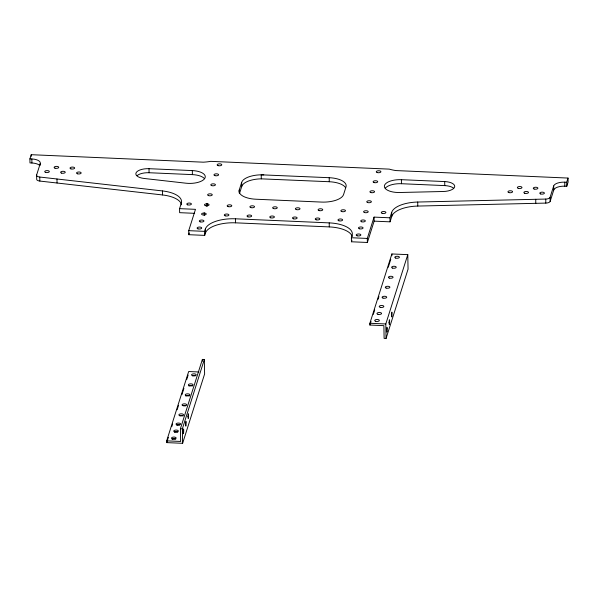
<?xml version="1.0" encoding="UTF-8"?>
<svg xmlns="http://www.w3.org/2000/svg" width="598" height="598" viewBox="0 0 598 598"><rect width="100%" height="100%" fill="white"/><g stroke="black" fill="none" stroke-linecap="round" stroke-linejoin="round"><path stroke-width="0.9" d="M39.677 165.459A9.815 4.208 -1.1 0 0 31.918 163L29.975 162.91L29.9 158.881L31.231 154.695L203.268 162.178A26.775 11.474 -1.1 0 0 210.698 161.348L389.276 169.122A26.775 11.474 -1.1 0 0 395.988 170.572L568.025 178.062L568.1 182.091L566.769 186.277L564.826 186.195A9.815 4.208 -1.1 0 0 553.77 189.962L550.153 201.376A4.463 1.914 -1.1 0 1 545.817 203.096L417.785 206.063A26.775 11.474 -1.1 0 0 391.772 216.379L390.046 221.836L374.131 221.14L367.366 242.467L351.452 241.779L351.377 237.742L352.102 235.463A26.775 11.474 -1.1 0 0 329.206 222.882L235.492 218.801A26.775 11.474 -1.1 0 0 205.346 229.071L204.621 231.359L204.695 235.388L188.789 234.693L188.714 230.664L195.479 209.337L179.564 208.642L179.639 212.671L194.664 213.329M181.478 204.516A26.775 11.474 -1.1 0 0 162.521 194.955L39.834 181.067A4.463 1.914 -1.1 0 1 36.695 179.026L36.62 174.997L40.238 163.575A9.815 4.208 -1.1 0 0 31.844 158.963L29.9 158.881M179.564 208.642L181.291 203.193A26.775 11.474 -1.1 0 0 162.447 190.926L39.76 177.038A4.463 1.914 -1.1 0 1 36.62 174.997M188.789 234.693L189.349 232.921M204.695 235.388L205.42 233.1L205.346 229.071M239.312 193.229L239.252 190.007L241.667 182.39A19.629 8.417 -1.1 0 1 261.214 174.818L263.778 174.855M239.596 193.191L241.742 186.419L241.667 182.39M166.67 440.846L180.641 441.451L180.402 428.714L202.393 359.398L204.337 359.48L204.606 373.989L182.614 443.305L166.707 442.617L166.67 440.846L188.662 371.522L198.902 371.971M166.707 442.617L168.397 437.28M171.783 426.621L172.628 423.952M177.135 409.735L178.548 405.287M181.927 394.628L183.9 388.401M186.718 379.521L188.131 375.073M182.614 443.305L182.353 428.796L204.337 359.48M351.452 241.779L351.938 240.254M367.366 242.467L367.292 238.438L374.056 217.111L389.971 217.799L391.697 212.35A26.775 11.474 -1.1 0 1 417.71 202.034L545.742 199.067A4.463 1.914 -1.1 0 0 550.078 197.347L553.696 185.933A9.815 4.208 -1.1 0 1 564.751 182.166L566.695 182.248L568.025 178.062M369.885 323.271L391.877 253.956L407.784 254.643L408.053 269.16L386.061 338.475L384.118 338.393L383.886 325.656L369.915 325.043L369.885 323.271L385.8 323.966L407.784 254.643M369.915 325.043L371.044 321.492M373.302 314.384L374.707 309.936M378.093 299.277L378.938 296.608M388.244 267.284L390.778 259.285M206.482 203.828L207.633 203.873M206.422 205.794L207.028 205.787M148.999 168.696L192.317 170.587A14.995 6.429 -1.1 0 1 204.935 178.122A14.995 6.429 -1.1 0 1 185.993 183.205L144.111 178.466A11.601 4.971 -1.1 0 1 136.097 172.77A11.601 4.971 -1.1 0 1 148.999 168.696L149.074 172.732A11.601 4.971 -1.1 0 0 137.121 175.618M401.385 179.684L444.695 181.568A11.601 4.971 -1.1 0 1 454.704 186.636A11.601 4.971 -1.1 0 1 443.342 191.495L399.636 192.504A14.995 6.429 -1.1 0 1 384.387 185.933A14.995 6.429 -1.1 0 1 401.385 179.684L401.46 183.713A14.995 6.429 -1.1 0 0 385.262 188.228M239.252 190.007A19.629 8.417 -1.1 0 0 256.041 199.231L321.462 202.079A19.629 8.417 -1.1 0 0 343.573 194.544L345.988 186.927A19.629 8.417 -1.1 0 0 329.199 177.703L261.214 174.818L261.289 178.847A19.629 8.417 -1.1 0 0 241.742 186.419M149.074 172.732L192.392 174.616A14.995 6.429 -1.1 0 1 204.509 178.682M401.46 183.713L444.77 185.604A11.601 4.971 -1.1 0 1 453.695 188.28M261.289 178.847L329.274 181.732A19.629 8.417 -1.1 0 1 345.599 187.69M205.42 233.1A26.775 11.474 -1.1 0 1 235.567 222.83L329.281 226.911A26.775 11.474 -1.1 0 1 352.207 236.494M188.714 230.664L204.621 231.359M351.377 237.742L367.292 238.438M180.402 428.714L182.353 428.796M205.876 205.742L206.46 205.802M566.695 182.248L566.769 186.277M564.751 182.166L564.826 186.195M553.696 185.933L553.77 189.962M550.078 197.347L550.153 201.376M545.742 199.067L545.817 203.096M535.726 199.298L535.801 203.327M444.695 181.568L444.77 185.604M417.71 202.034L417.785 206.063M391.697 212.35L391.772 216.379M391.877 253.956L391.907 255.727M389.971 217.799L390.046 221.836M385.8 323.966L386.061 338.475M374.056 217.111L374.131 221.14M329.199 177.703L329.274 181.732M329.206 222.882L329.281 226.911M235.492 218.801L235.567 222.83M207.065 203.821L207.11 206.235M204.195 213.038L204.239 215.452M202.393 359.398L202.43 361.214M192.317 170.587L192.392 174.616M181.291 203.193L181.321 204.8M162.447 190.926L162.521 194.955M56.974 178.989L57.049 183.018M40.238 163.575L40.268 165.19M39.76 177.038L39.834 181.067M31.844 158.963L31.918 163M31.231 154.695L31.26 156.302M176.784 425.118A2.317 0.994 -1.1 0 1 179.594 424.961M179.826 415.834A2.317 0.994 -1.1 0 1 183.078 415.976M174.504 432.122A2.317 0.994 -1.1 0 1 177.785 432.13M172.022 439.261A2.317 0.994 -1.1 0 1 175.7 439.209M185.739 396.026A2.317 0.994 -1.1 0 1 189.424 395.981M188.908 386.031A2.317 0.994 -1.1 0 1 192.593 385.979M192.511 375.843A2.317 0.994 -1.1 0 1 195.337 375.806M183.526 405.698A2.317 0.994 -1.1 0 1 185.821 405.803M183.108 431.808C183.713 439.231 184.035 422.539 183.108 431.808M185.522 424.191C186.128 431.614 186.456 414.922 185.522 424.191M187.944 416.574C188.542 423.997 188.871 407.305 187.944 416.574M386.614 330.201C387.22 337.623 387.541 320.932 386.614 330.201M389.029 322.584C389.634 330.006 389.956 313.315 389.029 322.584M391.443 314.967C392.049 322.389 392.378 305.698 391.443 314.967M204.217 213.038L203.612 213.045A2.317 0.994 -1.1 0 0 201.601 213.927A2.317 0.994 -1.1 0 0 203.006 214.959L203.589 215.018A2.317 0.994 -1.1 0 0 206.198 214.129A2.317 0.994 -1.1 0 0 204.217 213.038M177.09 424.909A2.317 0.994 -1.1 0 0 180.641 424.057A2.317 0.994 -1.1 0 0 177.247 423.19A2.317 0.994 -1.1 0 0 177.09 424.909M179.774 415.64A2.317 0.994 -1.1 0 0 183.496 414.93A2.317 0.994 -1.1 0 0 180.319 413.921A2.317 0.994 -1.1 0 0 179.774 415.64M182.951 405.638A2.317 0.994 -1.1 0 0 186.666 404.936A2.317 0.994 -1.1 0 0 183.489 403.927A2.317 0.994 -1.1 0 0 182.951 405.638M174.818 431.92A2.317 0.994 -1.1 0 0 178.368 431.061A2.317 0.994 -1.1 0 0 174.967 430.194A2.317 0.994 -1.1 0 0 174.818 431.92M172.411 438.872A2.317 0.994 -1.1 0 0 176.126 438.162A2.317 0.994 -1.1 0 0 172.942 437.16A2.317 0.994 -1.1 0 0 172.411 438.872M186.12 395.644A2.317 0.994 -1.1 0 0 189.843 394.934A2.317 0.994 -1.1 0 0 186.666 393.925A2.317 0.994 -1.1 0 0 186.12 395.644M189.289 385.643A2.317 0.994 -1.1 0 0 193.012 384.94A2.317 0.994 -1.1 0 0 189.835 383.931A2.317 0.994 -1.1 0 0 189.289 385.643M192.459 375.649A2.317 0.994 -1.1 0 0 196.181 374.939A2.317 0.994 -1.1 0 0 193.005 373.929A2.317 0.994 -1.1 0 0 192.459 375.649M386.159 288.072A2.317 0.994 -1.1 0 0 389.881 287.361A2.317 0.994 -1.1 0 0 386.704 286.36A2.317 0.994 -1.1 0 0 386.159 288.072M389.328 278.077A2.317 0.994 -1.1 0 0 393.05 277.367A2.317 0.994 -1.1 0 0 389.874 276.358A2.317 0.994 -1.1 0 0 389.328 278.077M380.298 307.342A2.317 0.994 -1.1 0 0 383.856 306.482A2.317 0.994 -1.1 0 0 380.455 305.615A2.317 0.994 -1.1 0 0 380.298 307.342M382.989 298.073A2.317 0.994 -1.1 0 0 386.704 297.363A2.317 0.994 -1.1 0 0 383.535 296.354A2.317 0.994 -1.1 0 0 382.989 298.073M378.026 314.346A2.317 0.994 -1.1 0 0 381.584 313.494A2.317 0.994 -1.1 0 0 378.183 312.627A2.317 0.994 -1.1 0 0 378.026 314.346M375.626 321.305A2.317 0.994 -1.1 0 0 379.341 320.595A2.317 0.994 -1.1 0 0 376.157 319.586A2.317 0.994 -1.1 0 0 375.626 321.305M395.674 258.074A2.317 0.994 -1.1 0 0 399.397 257.372A2.317 0.994 -1.1 0 0 396.22 256.363A2.317 0.994 -1.1 0 0 395.674 258.074M392.505 268.076A2.317 0.994 -1.1 0 0 396.22 267.366A2.317 0.994 -1.1 0 0 393.043 266.364A2.317 0.994 -1.1 0 0 392.505 268.076M534.156 189.035A2.317 0.994 -1.1 0 0 537.879 188.333A2.317 0.994 -1.1 0 0 534.702 187.323A2.317 0.994 -1.1 0 0 534.156 189.035M77.426 173.786A2.317 0.994 -1.1 0 0 81.141 173.084A2.317 0.994 -1.1 0 0 77.964 172.075A2.317 0.994 -1.1 0 0 77.426 173.786M61.512 173.099A2.317 0.994 -1.1 0 0 65.227 172.388A2.317 0.994 -1.1 0 0 62.057 171.379A2.317 0.994 -1.1 0 0 61.512 173.099M45.598 172.403A2.317 0.994 -1.1 0 0 49.32 171.693A2.317 0.994 -1.1 0 0 46.143 170.692A2.317 0.994 -1.1 0 0 45.598 172.403M70.915 168.875A2.317 0.994 -1.1 0 0 74.638 168.165A2.317 0.994 -1.1 0 0 71.461 167.156A2.317 0.994 -1.1 0 0 70.915 168.875M55.001 168.18A2.317 0.994 -1.1 0 0 58.724 167.47A2.317 0.994 -1.1 0 0 55.547 166.468A2.317 0.994 -1.1 0 0 55.001 168.18M296.264 209.577A2.317 0.994 -1.1 0 0 299.987 208.866A2.317 0.994 -1.1 0 0 296.81 207.857A2.317 0.994 -1.1 0 0 296.264 209.577M319.003 210.563A2.317 0.994 -1.1 0 0 322.726 209.853A2.317 0.994 -1.1 0 0 319.549 208.844A2.317 0.994 -1.1 0 0 319.003 210.563M273.533 208.582A2.317 0.994 -1.1 0 0 277.248 207.872A2.317 0.994 -1.1 0 0 274.071 206.871A2.317 0.994 -1.1 0 0 273.533 208.582M228.055 206.602A2.317 0.994 -1.1 0 0 231.77 205.899A2.317 0.994 -1.1 0 0 228.6 204.89A2.317 0.994 -1.1 0 0 228.055 206.602M250.794 207.596A2.317 0.994 -1.1 0 0 254.509 206.886A2.317 0.994 -1.1 0 0 251.332 205.876A2.317 0.994 -1.1 0 0 250.794 207.596M205.353 205.615A2.317 0.994 -1.1 0 0 209.068 204.905A2.317 0.994 -1.1 0 0 205.899 203.903A2.317 0.994 -1.1 0 0 205.353 205.615M361.611 221.761A2.317 0.994 -1.1 0 0 365.326 221.051A2.317 0.994 -1.1 0 0 362.156 220.049A2.317 0.994 -1.1 0 0 361.611 221.761M341.742 211.55A2.317 0.994 -1.1 0 0 345.465 210.847A2.317 0.994 -1.1 0 0 342.288 209.838A2.317 0.994 -1.1 0 0 341.742 211.55M367.65 202.543A2.317 0.994 -1.1 0 0 371.373 201.84A2.317 0.994 -1.1 0 0 368.196 200.831A2.317 0.994 -1.1 0 0 367.65 202.543M370.82 192.549A2.317 0.994 -1.1 0 0 374.542 191.838A2.317 0.994 -1.1 0 0 371.365 190.829A2.317 0.994 -1.1 0 0 370.82 192.549M218.038 165.624A2.317 0.994 -1.1 0 0 221.753 164.913A2.317 0.994 -1.1 0 0 218.584 163.912A2.317 0.994 -1.1 0 0 218.038 165.624M214.869 175.625A2.317 0.994 -1.1 0 0 218.584 174.915A2.317 0.994 -1.1 0 0 215.407 173.906A2.317 0.994 -1.1 0 0 214.869 175.625M208.523 195.621A2.317 0.994 -1.1 0 0 212.245 194.911A2.317 0.994 -1.1 0 0 209.068 193.901A2.317 0.994 -1.1 0 0 208.523 195.621M200.203 221.843A2.317 0.994 -1.1 0 0 203.925 221.133A2.317 0.994 -1.1 0 0 200.749 220.124A2.317 0.994 -1.1 0 0 200.203 221.843M197.983 228.847A2.317 0.994 -1.1 0 0 201.698 228.144A2.317 0.994 -1.1 0 0 198.529 227.135A2.317 0.994 -1.1 0 0 197.983 228.847M377.166 172.553A2.317 0.994 -1.1 0 0 380.889 171.843A2.317 0.994 -1.1 0 0 377.712 170.834A2.317 0.994 -1.1 0 0 377.166 172.553M373.997 182.547A2.317 0.994 -1.1 0 0 377.712 181.844A2.317 0.994 -1.1 0 0 374.542 180.835A2.317 0.994 -1.1 0 0 373.997 182.547M338.872 220.774A2.317 0.994 -1.1 0 0 342.594 220.064A2.317 0.994 -1.1 0 0 339.417 219.055A2.317 0.994 -1.1 0 0 338.872 220.774M247.923 216.812A2.317 0.994 -1.1 0 0 251.638 216.102A2.317 0.994 -1.1 0 0 248.462 215.101A2.317 0.994 -1.1 0 0 247.923 216.812M270.655 217.799A2.317 0.994 -1.1 0 0 274.377 217.096A2.317 0.994 -1.1 0 0 271.2 216.087A2.317 0.994 -1.1 0 0 270.655 217.799M225.184 215.826A2.317 0.994 -1.1 0 0 228.899 215.116A2.317 0.994 -1.1 0 0 225.723 214.106A2.317 0.994 -1.1 0 0 225.184 215.826M316.133 219.78A2.317 0.994 -1.1 0 0 319.855 219.077A2.317 0.994 -1.1 0 0 316.678 218.068A2.317 0.994 -1.1 0 0 316.133 219.78M293.394 218.793A2.317 0.994 -1.1 0 0 297.116 218.083A2.317 0.994 -1.1 0 0 293.939 217.074A2.317 0.994 -1.1 0 0 293.394 218.793M518.249 188.348A2.317 0.994 -1.1 0 0 521.964 187.637A2.317 0.994 -1.1 0 0 518.787 186.628A2.317 0.994 -1.1 0 0 518.249 188.348M357.111 235.776A2.317 0.994 -1.1 0 0 360.833 235.066A2.317 0.994 -1.1 0 0 357.656 234.057A2.317 0.994 -1.1 0 0 357.111 235.776M540.667 193.954A2.317 0.994 -1.1 0 0 544.389 193.244A2.317 0.994 -1.1 0 0 541.212 192.242A2.317 0.994 -1.1 0 0 540.667 193.954M524.752 193.259A2.317 0.994 -1.1 0 0 528.475 192.556A2.317 0.994 -1.1 0 0 525.298 191.547A2.317 0.994 -1.1 0 0 524.752 193.259M508.838 192.571A2.317 0.994 -1.1 0 0 512.561 191.861A2.317 0.994 -1.1 0 0 509.384 190.852A2.317 0.994 -1.1 0 0 508.838 192.571M187.667 204.845A2.317 0.994 -1.1 0 0 191.39 204.135A2.317 0.994 -1.1 0 0 188.213 203.133A2.317 0.994 -1.1 0 0 187.667 204.845M382.159 213.314A2.317 0.994 -1.1 0 0 385.882 212.604A2.317 0.994 -1.1 0 0 382.705 211.595A2.317 0.994 -1.1 0 0 382.159 213.314M211.692 185.619A2.317 0.994 -1.1 0 0 215.415 184.909A2.317 0.994 -1.1 0 0 212.238 183.907A2.317 0.994 -1.1 0 0 211.692 185.619M359.331 228.765A2.317 0.994 -1.1 0 0 363.053 228.062A2.317 0.994 -1.1 0 0 359.876 227.053A2.317 0.994 -1.1 0 0 359.331 228.765M364.481 212.544A2.317 0.994 -1.1 0 0 368.204 211.834A2.317 0.994 -1.1 0 0 365.027 210.825A2.317 0.994 -1.1 0 0 364.481 212.544"/></g></svg>
